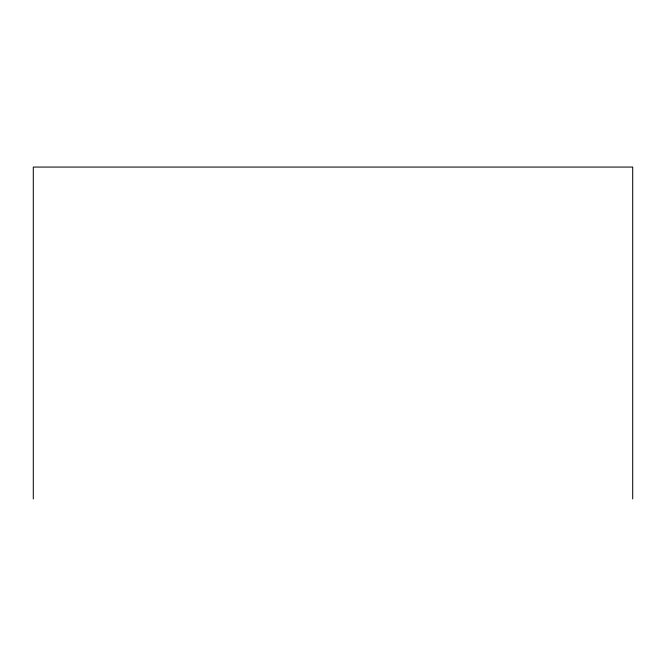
<?xml version="1.0" encoding="UTF-8"?>
<svg xmlns="http://www.w3.org/2000/svg" width="666" height="666" viewBox="0 0 666 666"><rect width="100%" height="100%" fill="white"/><g stroke="black" fill="none" stroke-linecap="round" stroke-linejoin="round"><path stroke-width="1" d="M632.7 498.934L632.7 167.066L33.3 167.066L33.3 498.934"/></g></svg>
